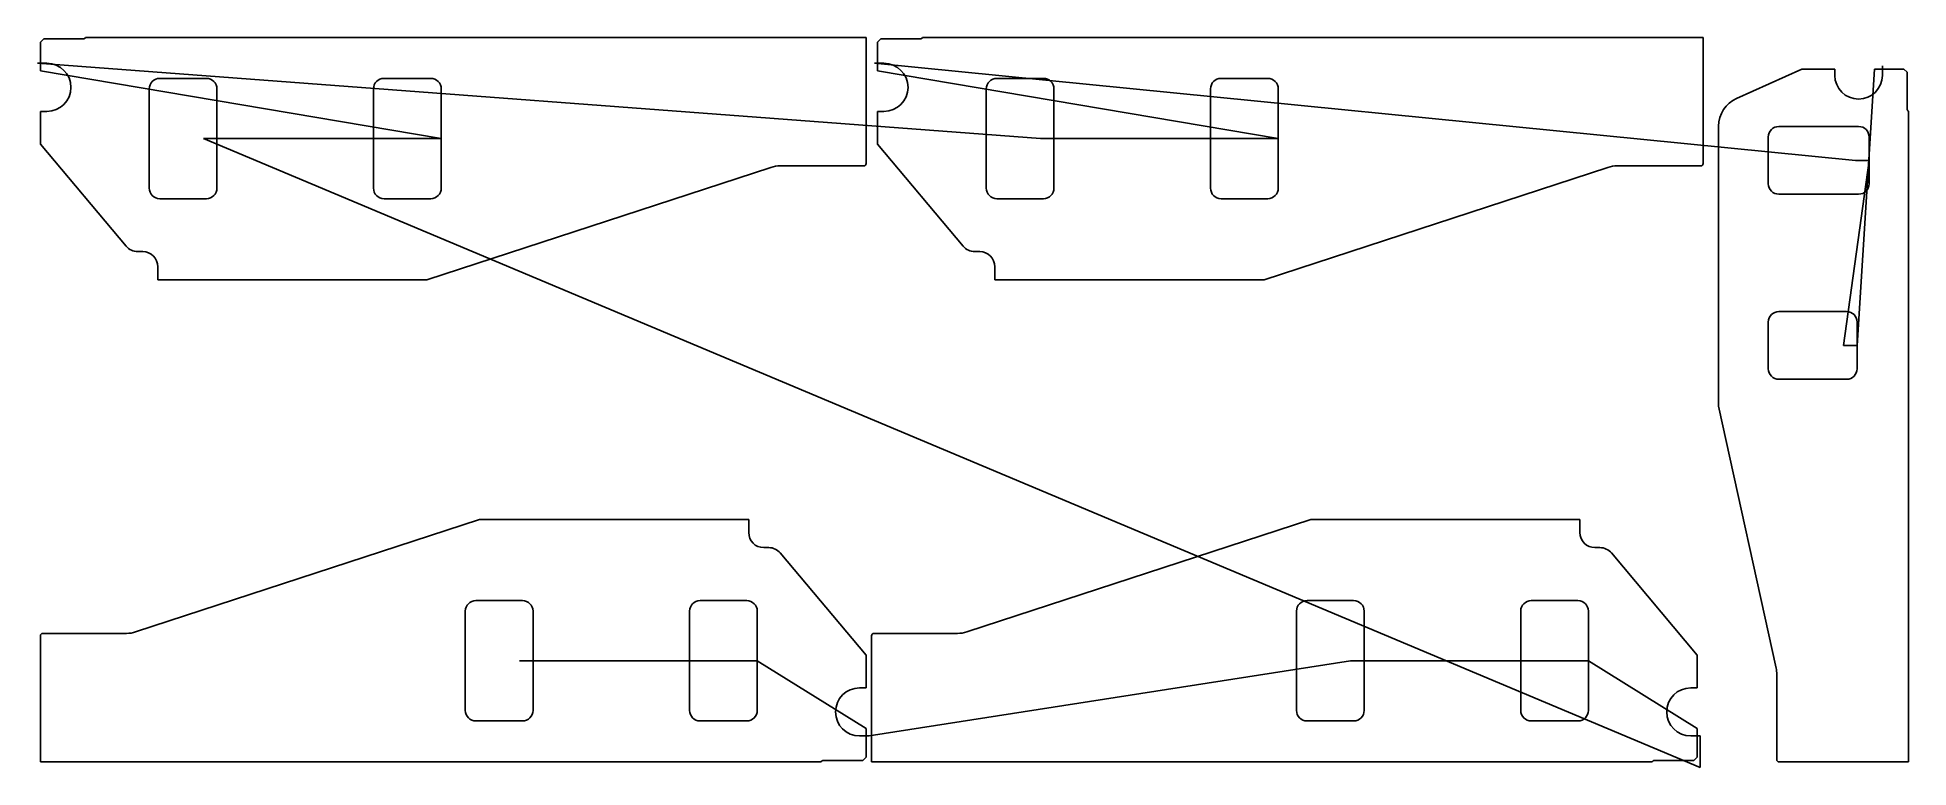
# Model space of a CAD drawing. Header units: metres. Extents: x 9 to 6225, y 0 to 2427.
import ezdxf

# ---------------------------------------------------------------- set-up
doc = ezdxf.new("R2010")
doc.units = ezdxf.units.M

msp = doc.modelspace()

# ---------------------------------------------------------------- linework, layer by layer
at = {"layer": 'TOOL_0'}
for p, q in [((168.562, 2426.557), (2762, 2426.557)), ((2762, 2426.557), (2762, 2007.557)), ((2949.335, 2426.557), (5542.773, 2426.557)), ((5542.773, 2426.557), (5542.773, 2007.557)), ((19, 2410.471), (30.086, 2421.557)), ((19, 2340.557), (19, 2410.471)), ((30.086, 2421.557), (160.5, 2421.557)), ((2799.773, 2410.471), (2810.859, 2421.557)), ((2799.773, 2340.557), (2799.773, 2410.471)), ((2810.859, 2421.557), (2941.273, 2421.557)), ((19, 2340.557), (9.016, 2340.557)), ((9.016, 2340.557), (3341.273, 2090.557)), ((19, 2315.277), (19, 2340.557)), ((40.5, 2340.557), (19, 2340.557)), ((1350.5, 2090.557), (19, 2315.277)), ((2799.773, 2340.557), (2789.789, 2340.557)), ((2789.789, 2340.557), (6049.357, 2018.001)), ((2799.773, 2315.277), (2799.773, 2340.557)), ((2821.273, 2340.557), (2799.773, 2340.557)), ((4131.273, 2090.557), (2799.773, 2315.277)), ((5653.953, 2223.887), (5871.142, 2321.5)), ((5871.142, 2321.5), (5980.356, 2321.5)), ((5980.356, 2321.5), (5980.356, 2300.5)), ((6054.357, 1403.001), (6111.787, 2321.501)), ((6111.787, 2321.501), (6138.357, 2321.501)), ((6138.356, 2321.5), (6138.356, 2331.581)), ((6138.356, 2300.5), (6138.356, 2321.5)), ((6138.357, 2321.501), (6209.771, 2321.501)), ((6209.771, 2321.501), (6220.357, 2310.915)), ((6220.357, 2310.915), (6220.357, 2189.163)), ((380.5, 2255.557), (380.5, 1925.557)), ((570.5, 2290.557), (415.5, 2290.557)), ((605.5, 2090.557), (605.5, 2255.557)), ((1125.5, 2255.557), (1125.5, 1925.557)), ((1315.5, 2290.557), (1160.5, 2290.557)), ((1350.5, 2090.557), (1350.5, 2255.557)), ((3161.273, 2255.557), (3161.273, 1925.557)), ((3351.273, 2290.557), (3196.273, 2290.557)), ((3386.273, 2090.557), (3386.273, 2255.557)), ((3906.273, 2255.557), (3906.273, 1925.557)), ((4096.273, 2290.557), (3941.273, 2290.557)), ((4131.273, 2090.557), (4131.273, 2255.557)), ((19, 2072.011), (19, 2180.557)), ((19, 2180.557), (40.5, 2180.557)), ((2799.773, 2072.011), (2799.773, 2180.557)), ((2799.773, 2180.557), (2821.273, 2180.557)), ((6225.357, 2181.096), (6225.357, 19.001)), ((5594.357, 1201.432), (5594.357, 2131.764)), ((6059.357, 2130.501), (5794.357, 2130.501)), ((303.953, 1732.418), (19, 2072.011)), ((5533.435, 0), (560.5, 2090.557)), ((560.5, 2090.557), (605.5, 2090.557)), ((605.5, 1925.557), (605.5, 2090.557)), ((605.5, 2090.557), (1305.5, 2090.557)), ((1305.5, 2090.557), (1350.5, 2090.557)), ((1350.5, 1925.557), (1350.5, 2090.557)), ((3084.726, 1732.418), (2799.773, 2072.011)), ((3341.273, 2090.557), (3386.273, 2090.557)), ((3386.273, 1925.557), (3386.273, 2090.557)), ((3386.273, 2090.557), (4086.273, 2090.557)), ((4086.273, 2090.557), (4131.273, 2090.557)), ((4131.273, 1925.557), (4131.273, 2090.557)), ((5759.357, 2095.501), (5759.357, 1940.501)), ((6094.357, 2018.001), (6094.357, 2095.501)), ((2445.648, 1994.642), (1303.173, 1620.557)), ((2754, 1999.557), (2476.455, 1999.557)), ((5226.421, 1994.642), (4083.946, 1620.557)), ((5534.773, 1999.557), (5257.228, 1999.557)), ((6094.357, 2018.001), (6009.357, 1403.001)), ((6049.357, 2018.001), (6094.357, 2018.001)), ((6094.357, 1940.501), (6094.357, 2018.001)), ((415.5, 1890.557), (570.5, 1890.557)), ((1160.5, 1890.557), (1315.5, 1890.557)), ((3196.273, 1890.557), (3351.273, 1890.557)), ((3941.273, 1890.557), (4096.273, 1890.557)), ((5794.357, 1905.501), (6059.357, 1905.501)), ((359, 1714.557), (342.255, 1714.557)), ((3139.773, 1714.557), (3123.028, 1714.557)), ((409, 1620.557), (409, 1664.557)), ((1303.173, 1620.557), (409, 1620.557)), ((3189.773, 1620.557), (3189.773, 1664.557)), ((4083.946, 1620.557), (3189.773, 1620.557)), ((6019.357, 1515.501), (5794.357, 1515.501)), ((5759.357, 1480.501), (5759.357, 1325.501)), ((6054.357, 1403.001), (6054.357, 1480.501)), ((6009.357, 1403.001), (6054.357, 1403.001)), ((6054.357, 1325.501), (6054.357, 1403.001)), ((5794.357, 1290.501), (6019.357, 1290.501)), ((5785.269, 330.872), (5594.357, 1201.432)), ((335.351, 450.916), (1477.827, 825.001)), ((1477.827, 825.001), (2372, 825.001)), ((2372, 825.001), (2372, 781.001)), ((3096.686, 450.916), (4239.162, 825.001)), ((4239.162, 825.001), (5133.335, 825.001)), ((5133.335, 825.001), (5133.335, 781.001)), ((2422, 731.001), (2438.745, 731.001)), ((2477.047, 713.14), (2762, 373.547)), ((5183.335, 731.001), (5200.08, 731.001)), ((5238.382, 713.14), (5523.335, 373.547)), ((1430.5, 520.001), (1430.5, 190.001)), ((1620.5, 555.001), (1465.5, 555.001)), ((1655.5, 355.001), (1655.5, 520.001)), ((2175.5, 520.001), (2175.5, 190.001)), ((2365.5, 555.001), (2210.5, 555.001)), ((2400.5, 355.001), (2400.5, 520.001)), ((4191.835, 520.001), (4191.835, 190.001)), ((4381.835, 555.001), (4226.835, 555.001)), ((4416.835, 355.001), (4416.835, 520.001)), ((4936.835, 520.001), (4936.835, 190.001)), ((5126.835, 555.001), (4971.835, 555.001)), ((5161.835, 355.001), (5161.835, 520.001)), ((19, 19.001), (19, 438.001)), ((27, 446.001), (304.545, 446.001)), ((2780.335, 19.001), (2780.335, 438.001)), ((2788.335, 446.001), (3065.88, 446.001)), ((2762, 373.547), (2762, 265.001)), ((5523.335, 373.547), (5523.335, 265.001)), ((1610.5, 355.001), (1655.5, 355.001)), ((1655.5, 190.001), (1655.5, 355.001)), ((1655.5, 355.001), (2355.5, 355.001)), ((2355.5, 355.001), (2400.5, 355.001)), ((2400.5, 190.001), (2400.5, 355.001)), ((2400.5, 355.001), (2762, 129.943)), ((2772.1, 105.001), (4371.835, 355.001)), ((4371.835, 355.001), (4416.835, 355.001)), ((4416.835, 190.001), (4416.835, 355.001)), ((4416.835, 355.001), (5116.835, 355.001)), ((5116.835, 355.001), (5161.835, 355.001)), ((5161.835, 190.001), (5161.835, 355.001)), ((5161.835, 355.001), (5523.335, 129.943)), ((2762, 265.001), (2740.5, 265.001)), ((5523.335, 265.001), (5501.835, 265.001)), ((5787.567, 27.001), (5787.567, 309.664)), ((1465.5, 155.001), (1620.5, 155.001)), ((2210.5, 155.001), (2365.5, 155.001)), ((2762, 129.943), (2762, 105.001)), ((4226.835, 155.001), (4381.835, 155.001)), ((4971.835, 155.001), (5126.835, 155.001)), ((5523.335, 129.943), (5523.335, 105.001)), ((2740.5, 105.001), (2762, 105.001)), ((2762, 105.001), (2762, 35.087)), ((2762, 105.001), (2772.1, 105.001)), ((5501.835, 105.001), (5523.335, 105.001)), ((5523.335, 105.001), (5523.335, 35.087)), ((5523.335, 105.001), (5533.435, 105.001)), ((5533.435, 105.001), (5533.435, 0)), ((2612.438, 19.001), (19, 19.001)), ((2750.914, 24.001), (2620.5, 24.001)), ((2762, 35.087), (2750.914, 24.001)), ((5373.773, 19.001), (2780.335, 19.001)), ((5512.249, 24.001), (5381.835, 24.001)), ((5523.335, 35.087), (5512.249, 24.001)), ((6225.357, 19.001), (5795.567, 19.001))]:
    msp.add_line(p, q, dxfattribs=at)
for centre, radius, start, end in [((160.483, 2430.584), 9.027, 270.1079015, 333.5059121), ((2941.256, 2430.584), 9.027, 270.1079015, 333.5059121), ((40.5, 2260.557), 80, 270, 90), ((2821.273, 2260.557), 80, 270, 90), ((6059.356, 2300.5), 79, 180, 0), ((415.5, 2255.557), 35, 90, 180), ((570.5, 2255.557), 35, 0, 90), ((1160.5, 2255.557), 35, 90, 180), ((1315.5, 2255.557), 35, 0, 90), ((3196.273, 2255.557), 35, 90, 180), ((3351.273, 2255.557), 35, 0, 90), ((3941.273, 2255.557), 35, 90, 180), ((4096.273, 2255.557), 35, 0, 90), ((5695.357, 2131.764), 101, 114.2011809, 180), ((6229.418, 2189.197), 9.061, 180.2149925, 243.3755691), ((5794.357, 2095.501), 35, 90, 180), ((6059.357, 2095.501), 35, 0, 90), ((2476.455, 1900.557), 99, 90, 108.1304108), ((2754, 2007.557), 8, 270, 0), ((5257.228, 1900.557), 99, 90, 108.1304108), ((5534.773, 2007.557), 8, 270, 0), ((5794.357, 1940.501), 35, 180, 270), ((6059.357, 1940.501), 35, 270, 0), ((415.5, 1925.557), 35, 180, 270), ((570.5, 1925.557), 35, 270, 0), ((1160.5, 1925.557), 35, 180, 270), ((1315.5, 1925.557), 35, 270, 0), ((3196.273, 1925.557), 35, 180, 270), ((3351.273, 1925.557), 35, 270, 0), ((3941.273, 1925.557), 35, 180, 270), ((4096.273, 1925.557), 35, 270, 0), ((342.277, 1764.605), 50.048, 220.025736, 269.974814), ((359, 1664.557), 50, 0, 90), ((3123.05, 1764.605), 50.048, 220.025736, 269.974814), ((3139.773, 1664.557), 50, 0, 90), ((5794.357, 1480.501), 35, 90, 180), ((6019.357, 1480.501), 35, 0, 90), ((5794.357, 1325.501), 35, 180, 270), ((6019.357, 1325.501), 35, 270, 0), ((2422, 781.001), 50, 180, 270), ((5183.335, 781.001), 50, 180, 270), ((2438.723, 680.953), 50.048, 40.025736, 89.974814), ((5200.058, 680.953), 50.048, 40.025736, 89.974814), ((1465.5, 520.001), 35, 90, 180), ((1620.5, 520.001), 35, 0, 90), ((2210.5, 520.001), 35, 90, 180), ((2365.5, 520.001), 35, 0, 90), ((4226.835, 520.001), 35, 90, 180), ((4381.835, 520.001), 35, 0, 90), ((4971.835, 520.001), 35, 90, 180), ((5126.835, 520.001), 35, 0, 90), ((27, 438.001), 8, 90, 180), ((304.545, 545.001), 99, 270, 288.1298608), ((2788.335, 438.001), 8, 90, 180), ((3065.88, 545.001), 99, 270, 288.1298608), ((5686.902, 309.484), 100.665, 0.102451, 12.2669259), ((2740.5, 185.001), 80, 90, 270), ((5501.835, 185.001), 80, 90, 270), ((1465.5, 190.001), 35, 180, 270), ((1620.5, 190.001), 35, 270, 0), ((2210.5, 190.001), 35, 180, 270), ((2365.5, 190.001), 35, 270, 0), ((4226.835, 190.001), 35, 180, 270), ((4381.835, 190.001), 35, 270, 0), ((4971.835, 190.001), 35, 180, 270), ((5126.835, 190.001), 35, 270, 0), ((2620.517, 14.974), 9.027, 90.1079015, 153.5059121), ((5381.852, 14.974), 9.027, 90.1079015, 153.5059121), ((5795.567, 27.001), 8, 180, 270)]:
    msp.add_arc(centre, radius, start, end, dxfattribs=at)

doc.saveas('drawing.dxf')
